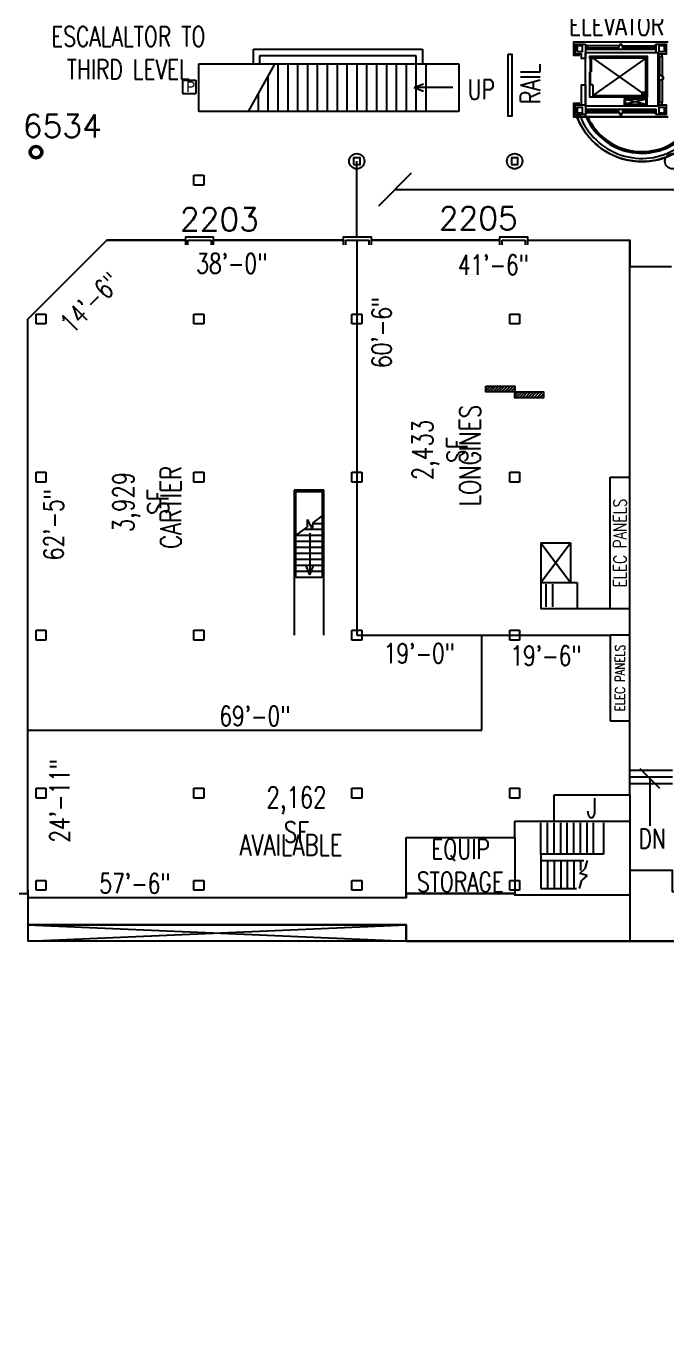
# Model space of a CAD drawing. Extents: x -13345 to 10098, y -1643 to 9113.
# Drawn here: x 2043 to 3212, y -814 to 1572 of the extents above; entities that cross this region are included whole.
import ezdxf
from ezdxf.enums import TextEntityAlignment as Align

# ---------------------------------------------------------------- set-up
doc = ezdxf.new("R2010")
doc.units = 0
doc.header["$LTSCALE"] = 192
doc.header["$MEASUREMENT"] = 0
doc.layers.get('0').update_dxf_attribs({"linetype": 'CONTINUOUS'})
doc.layers.get('DEFPOINTS').update_dxf_attribs({"linetype": 'CONTINUOUS'})
for name, color, linetype in [('ARCH-FEATURES', 2, 'CONTINUOUS'), ('ARCH-WALLS-EXTERIOR', 5, 'CONTINUOUS'), ('ARCH-WALLS-INTERIOR', 1, 'CONTINUOUS'), ('DIMENSIONS-TENANT', 7, 'CONTINUOUS'), ('FM-SPNO', 3, 'CONTINUOUS'), ('FM-TENANT-SF', 6, 'CONTINUOUS'), ('FM-TEXT-TENANT', 6, 'CONTINUOUS'), ('STRUCTURAL-COLUMNS', 3, 'CONTINUOUS'), ('TENANT-DEMISING', 4, 'CONTINUOUS'), ('TEXT-GENERAL', 2, 'CONTINUOUS'), ('UTILITIES-HVAC', 1, 'CONTINUOUS')]:
    doc.layers.add(name, color=color, linetype=linetype)
doc.layers.add('COMMON AREA FILL', color=7, linetype='CONTINUOUS', true_color=0xdedede)
doc.styles.add('FMSTXT', font='simplex.shx', dxfattribs={"width": 0.75})
doc.styles.add('SIMPLEX', font='SIMPLEX.shx', dxfattribs={"width": 0.75})
doc.styles.get("Standard").update_dxf_attribs({"font": 'txt.shx', "width": 0.75})
doc.styles.add('STYLE1', font='simplex.shx')
doc.dimstyles.new('LP-SP-MP (without ticks)', dxfattribs={"dimscale": 0, "dimtxt": 36, "dimasz": 12, "dimexe": 8, "dimexo": 8, "dimgap": 8, "dimtad": 1, "dimdec": 0, "dimrnd": 0.0625, "dimzin": 3, "dimdsep": 46, "dimlunit": 4, "dimtxsty": 'Standard', "dimblk1": 'OBLIQUE', "dimblk2": 'OBLIQUE', "dimsah": 1, "dimcen": 0.5, "dimse1": 1, "dimse2": 1, "dimsd1": 1, "dimsd2": 1, "dimclrt": 256, "dimadec": 0, "dimazin": 0, "dimtfac": 6, "dimtdec": 0, "dimtofl": 0, "dimtmove": 0, "dimatfit": 3, "dimldrblk": 'OBLIQUE', "dimfxl": 1, "dimfrac": 2, "dimtolj": 1, "dimtzin": 3, "dimarcsym": 0})

# ---------------------------------------------------------------- blocks, each defined once
blk = doc.blocks.new('UNITSQUARE')
for p, q in [((1, 1), (0, 1)), ((0, 1), (0, 0)), ((1, 0), (1, 1)), ((0, 0), (1, 0))]:
    blk.add_line(p, q)
blk = doc.blocks.new('PHONE')
for p, q in [((-12, 12), (-12, -12)), ((-12, 12), (12, 12)), ((12, 12), (12, -12)), ((-12, -12), (12, -12))]:
    blk.add_line(p, q)
at = {"style": 'STYLE1'}
blk.add_text('P', height=18, dxfattribs=at).set_placement((-5.240591644231245, -9.146254778956973))
blk = doc.blocks.new('*D18')
at = {"layer": 'DEFPOINTS', "color": 0, "transparency": 16777216}
for p in [(2046.068839429886, 289.3145066180811), (2130.397943183766, 289.3145066180811), (2046.068839429959, -15.7234334639793)]:
    blk.add_point(p, dxfattribs=at)
at = {"layer": 'DIMENSIONS-TENANT', "transparency": 16777216, "insert": (2104.397943183765, 160.7951119382233), "char_height": 36, "attachment_point": 5, "rotation": 90}
blk.add_mtext('\\A1;24\'-11"', dxfattribs=at)
blk = doc.blocks.new('_OBLIQUE')
at = {"color": 0, "linetype": 'ByBlock'}
blk.add_line((-0.5, -0.5), (0.5, 0.5), dxfattribs=at)
blk = doc.blocks.new('*D19')
at = {"layer": 'DEFPOINTS', "color": 0, "transparency": 16777216}
for p in [(2190.068839429885, 1182.776566536006), (2646.068839429885, 1182.776566536006), (2646.068839429885, 1113.955808123966)]:
    blk.add_point(p, dxfattribs=at)
at = {"layer": 'DIMENSIONS-TENANT', "transparency": 16777216, "insert": (2418.068839429885, 1139.955808123966), "char_height": 36, "attachment_point": 5}
blk.add_mtext('\\A1;38\'-0"', dxfattribs=at)
blk = doc.blocks.new('*D20')
at = {"layer": 'DEFPOINTS', "color": 0, "transparency": 16777216}
for p in [(2190.068839428699, 1182.776566536021), (2046.068839429885, 1038.776566536006), (2106.417211714159, 978.4281942522354)]:
    blk.add_point(p, dxfattribs=at)
at = {"layer": 'DIMENSIONS-TENANT', "transparency": 16777216, "insert": (2160.032435402639, 1068.812970563017), "char_height": 36, "attachment_point": 5, "rotation": 45.00000000023882}
blk.add_mtext('\\A1;14\'-6"', dxfattribs=at)
blk = doc.blocks.new('*D21')
at = {"layer": 'DEFPOINTS', "color": 0, "transparency": 16777216}
for p in [(2046.068839429886, 1038.776566536007), (2046.068839429886, 289.3145066180811), (2119.391644297157, 289.3145066180811)]:
    blk.add_point(p, dxfattribs=at)
at = {"layer": 'DIMENSIONS-TENANT', "transparency": 16777216, "insert": (2093.391644297157, 664.0455365770431), "char_height": 36, "attachment_point": 5, "rotation": 90}
blk.add_mtext('\\A1;62\'-5"', dxfattribs=at)
blk = doc.blocks.new('fms4rm')
blk.add_attdef('FMS:RMID', text='', height=12).set_placement((0, 0), align=Align.MIDDLE_CENTER)
blk = doc.blocks.new('*D49')
at = {"layer": 'DEFPOINTS', "color": 0, "transparency": 16777216}
for p in [(2646.068707414183, 1188.776640238416), (2646.068707414183, 462.7766402384157), (2717.443849509131, 462.7766402384157)]:
    blk.add_point(p, dxfattribs=at)
at = {"layer": 'DIMENSIONS-TENANT', "transparency": 16777216, "insert": (2691.443849509131, 1014.259542629854), "char_height": 36, "attachment_point": 5, "rotation": 90}
blk.add_mtext('\\A1;60\'-6"', dxfattribs=at)
blk = doc.blocks.new('*D50')
at = {"layer": 'DEFPOINTS', "color": 0, "transparency": 16777216}
for p in [(2046.068839429885, 289.3145066180809), (2046.068839429885, 289.3145066180808), (2874.06883942987, 289.3145066180809)]:
    blk.add_point(p, dxfattribs=at)
at = {"layer": 'DIMENSIONS-TENANT', "transparency": 16777216, "insert": (2460.068839429878, 315.3145066180808), "char_height": 36, "attachment_point": 5}
blk.add_mtext('\\A1;69\'-0"', dxfattribs=at)
blk = doc.blocks.new('*D128')
at = {"layer": 'DEFPOINTS', "color": 0, "transparency": 16777216}
for p in [(2646.068839429885, 462.7766402384154), (2874.06883942987, 462.7766402384154), (2646.068839429885, 403.5567573342359)]:
    blk.add_point(p, dxfattribs=at)
at = {"layer": 'DIMENSIONS-TENANT', "transparency": 16777216, "insert": (2760.068839429878, 429.5567573342359), "char_height": 36, "attachment_point": 5}
blk.add_mtext('\\A1;19\'-0"', dxfattribs=at)
blk = doc.blocks.new('*D142')
at = {"layer": 'DEFPOINTS', "color": 0, "transparency": 16777216}
for p in [(2046.068839429885, -15.72343346397929), (2046.068839429885, -15.72343346397247), (2736.068839429885, -15.72343346397929)]:
    blk.add_point(p, dxfattribs=at)
at = {"layer": 'DIMENSIONS-TENANT', "transparency": 16777216, "insert": (2241.571935164582, 10.27656653602753), "char_height": 36, "attachment_point": 5}
blk.add_mtext('\\A1;57\'-6"', dxfattribs=at)
blk = doc.blocks.new('*D143')
at = {"layer": 'DEFPOINTS', "color": 0, "transparency": 16777216}
for p in [(2874.06883942987, 462.7765665360207), (3108.068839429885, 462.7765665360207), (2874.06883942987, 399.2594679996862)]:
    blk.add_point(p, dxfattribs=at)
at = {"layer": 'DIMENSIONS-TENANT', "transparency": 16777216, "insert": (2991.068839429878, 425.2594679996862), "char_height": 36, "attachment_point": 5}
blk.add_mtext('\\A1;19\'-6"', dxfattribs=at)
blk = doc.blocks.new('*D147')
at = {"layer": 'DEFPOINTS', "color": 0, "transparency": 16777216}
for p in [(2646.068707414182, 1188.776640238415), (3144.068839429885, 1182.776566536021), (3144.068839429885, 1111.580514486872)]:
    blk.add_point(p, dxfattribs=at)
at = {"layer": 'DIMENSIONS-TENANT', "transparency": 16777216, "insert": (2895.068773422034, 1137.580514486872), "char_height": 36, "attachment_point": 5}
blk.add_mtext('\\A1;41\'-6"', dxfattribs=at)
blk = doc.blocks.new('elevation change')
at = {"layer": 'ARCH-FEATURES'}
h = blk.add_hatch(dxfattribs=at)
h.set_pattern_fill('ANSI31', color=256, scale=30)
h.set_pattern_definition([(45, (0, 0), (-2.651650429449553, 2.651650429449553), [])])
h.paths.add_polyline_path([(8820.057898135201, -2.17503486901478), (8872.485111170186, -2.17503486901478), (8872.485111170186, -12.74002761796874), (8820.057898135201, -12.74002761796874)])
h.paths.add_polyline_path([(8872.485111170186, -12.74002761796874), (8924.912324205172, -12.74002761796874), (8924.912324205172, -23.30502036692269), (8872.485111170186, -23.30502036692269)])
for p, q in [((8820.057898135201, -2.17503486901478), (8872.485111170186, -2.17503486901478)), ((8872.485111170186, -2.17503486901478), (8872.485111170186, -12.74002761796874)), ((8872.485111170186, -12.74002761796874), (8924.912324205172, -12.74002761796874))]:
    blk.add_line(p, q, dxfattribs=at)
for points in [[(8820.057898135201, -2.17503486901478), (8872.485111170186, -2.17503486901478), (8872.485111170186, -12.74002761796874), (8820.057898135201, -12.74002761796874)], [(8872.485111170186, -12.74002761796874), (8924.912324205172, -12.74002761796874), (8924.912324205172, -23.30502036692269), (8872.485111170186, -23.30502036692269)]]:
    blk.add_lwpolyline(points, close=True, dxfattribs=at)

msp = doc.modelspace()

# ---------------------------------------------------------------- linework, layer by layer
at = {"layer": 'ARCH-FEATURES'}
for p, q in [((2457.459464429885, 1530.776566536021), (2766.068839429885, 1530.776566536021)), ((2457.459464429885, 1504.104691536021), (2457.459464429885, 1530.776566536021)), ((2766.068839429885, 1530.776566536021), (2766.068839429885, 1503.776566536021)), ((2469.459464429885, 1518.776566536021), (2754.068839429885, 1518.776566536007)), ((2469.459464429885, 1504.104691536021), (2469.459464429885, 1518.776566536021)), ((2502.068839429885, 1503.776566536021), (2502.068839429885, 1416.776566536021)), ((2520.068839429885, 1503.776566536021), (2520.068839429885, 1416.776566536021)), ((2538.068839429885, 1503.776566536021), (2538.068839429885, 1416.776566536021)), ((2556.068839429885, 1503.776566536021), (2556.068839429885, 1416.776566536021)), ((2574.068839429885, 1503.776566536021), (2574.068839429885, 1416.776566536021)), ((2592.068839429885, 1503.776566536021), (2592.068839429885, 1416.776566536021)), ((2610.068839429885, 1503.776566536021), (2610.068839429885, 1416.776566536021)), ((2628.068839429885, 1503.776566536021), (2628.068839429885, 1416.776566536021)), ((2646.068839429885, 1503.776566536021), (2646.068839429885, 1416.776566536021)), ((2664.068839429885, 1503.776566536021), (2664.068839429885, 1416.776566536021)), ((2682.068839429885, 1503.776566536021), (2682.068839429885, 1416.776566536021)), ((2700.068839429885, 1503.776566536021), (2700.068839429885, 1416.776566536021)), ((2718.068839429885, 1503.776566536021), (2718.068839429885, 1416.776566536021)), ((2736.068839429885, 1503.776566536021), (2736.068839429885, 1416.776566536021)), ((2754.068839429885, 1518.776566536007), (2754.068839429885, 1503.776566536021)), ((2754.068839429885, 1503.776566536021), (2754.068839429885, 1416.776566536021)), ((2772.068839429885, 1503.776566536021), (2772.068839429885, 1416.776566536021)), ((2495.450160421082, 1502.084968021162), (2448.068839429885, 1416.776566536021)), ((2484.068839429885, 1481.593299991718), (2484.068839429885, 1416.776566536021)), ((2750.900566057433, 1460.723422617317), (2767.941804401111, 1467.113886996195)), ((2750.900566057433, 1460.723422617317), (2767.941804401111, 1453.800419540196)), ((2821.195674225113, 1460.723422617317), (2750.900566057433, 1460.723422617317)), ((2466.068839429885, 1449.184933263867), (2466.068839429885, 1416.776566536021)), ((2646.068707414182, 1188.776566536006), (2646.068839429886, 1326.393192691945)), ((2535.140356588287, 724.6835628738668), (2583.068839429885, 724.6835628738668)), ((2535.140356588287, 567.7765665360207), (2535.140356588287, 724.6835628738668)), ((2583.068839429885, 724.6835628738668), (2583.068839429885, 567.7765665360207)), ((2555.550604409043, 673.4708626802608), (2555.550604409043, 659.5209591241878)), ((2555.550604409043, 673.4708626802608), (2565.317549488565, 654.9471200570338)), ((2583.068839429885, 680.3786897344257), (2566.616013453102, 667.9081002601747)), ((2535.140356588287, 644.0508008669099), (2555.550604409029, 659.5209591241878)), ((2583.068839429885, 654.9471200570338), (2549.516200151484, 654.9471200570447)), ((2560.346014059411, 648.7765665360207), (2560.346014059411, 572.6231265360188)), ((2565.317549488551, 654.9471200570338), (2566.616013453102, 667.9081002601747)), ((2583.068839429885, 665.8434392471686), (2566.409170461113, 665.8434392471686)), ((2583.068839429885, 644.0508008669099), (2535.140356588287, 644.0508008669099)), ((2583.068839429885, 633.154481676786), (2535.140356588287, 633.154481676786)), ((2583.068839429885, 622.2581624866511), (2535.140356588287, 622.2581624866511)), ((2583.068839429885, 611.3618432965236), (2535.140356588287, 611.3618432965236)), ((2583.068839429885, 600.4655241064033), (2535.140356588287, 600.4655241064033)), ((2583.068839429885, 589.5692049162685), (2535.140356588287, 589.5692049162685)), ((2583.068839429885, 578.672885726141), (2535.140356588287, 578.672885726141)), ((2560.346014059411, 572.6231265360188), (2553.422974059416, 591.0845665360107)), ((2560.346014059411, 572.6231265360188), (2567.845974059419, 591.0845665360107)), ((2583.068839429885, 567.7765665360207), (2535.140356588287, 567.7765665360207)), ((2583.068839429885, 567.7765665360207), (2535.140356588287, 567.7765665360207)), ((2991.068839429885, 555.7765665360207), (2991.068839429885, 514.417191535988)), ((3003.068839429885, 555.7765665360207), (3003.068839429885, 514.417191535988)), ((3144.068839429885, 216.5177820760437), (3222.068813750567, 216.5177820760437)), ((3144.068839429885, 204.5177820760437), (3222.068815140193, 204.5177820760437)), ((3144.068839429885, 192.5177820760437), (3222.068816529819, 192.5177820760437)), ((2982.06883942987, 63.77656653602071), (2982.06883942987, 120.7765665360207)), ((2994.06883942987, 63.77656653602071), (2994.06883942987, 120.7765665360207)), ((3006.06883942987, 63.77656653600616), (3006.06883942987, 120.7765665360207)), ((3018.06883942987, 63.77656653600616), (3018.06883942987, 120.7765665360207)), ((3030.06883942987, 63.77656653600616), (3030.06883942987, 120.7765665360207)), ((3042.06883942987, 63.77656653600616), (3042.06883942987, 120.7765665360207)), ((3054.06883942987, 63.77656653600616), (3054.06883942987, 120.7765665360207)), ((3066.06883942987, 63.77656653600616), (3066.06883942987, 120.7765665360207)), ((3078.06883942987, 63.77656653600616), (3078.06883942987, 120.7765665360207)), ((3096.06883942987, 120.7765665360207), (3096.06883942987, 63.77656653602071)), ((2982.06883942987, 63.77656653602071), (2982.06883942987, 51.77656653602071)), ((3096.06883942987, 63.77656653602071), (2982.06883942987, 63.77656653602071)), ((2982.06883942987, 51.77656653602071), (2982.06883942987, 0.7765665360207095)), ((2982.06883942987, 51.77656653602071), (3060.06883942987, 51.77656653600616)), ((2994.06883942987, 51.77656653602071), (2994.06883942987, 0.7765665360207095)), ((3006.06883942987, 51.77656653602071), (3006.06883942987, 0.7765665360207095)), ((3018.06883942987, 51.77656653602071), (3018.06883942987, 0.7765665360207095)), ((3030.06883942987, 51.77656653602071), (3030.06883942987, 0.7765665360207095)), ((3042.06883942987, 51.77656653602071), (3042.06883942987, 0.7765665360207095)), ((3054.06883942987, 51.77656653602071), (3054.06883942987, 33.77656653602071)), ((3066.163851564619, 51.95286113802331), (3062.074532437131, 36.69131438586601)), ((3052.674957515912, 28.36019574002466), (3062.074532437131, 36.69131438586601)), ((3059.362100648337, 26.56838113802269), (3052.674957515912, 28.36019574002466)), ((3066.04924378077, 24.77656653601343), (3056.649668859543, 16.44544789016845)), ((3066.04924378077, 24.77656653601343), (3059.362100648337, 26.56838113802269)), ((2982.06883942987, 0.7765665360207095), (3046.579945381171, 0.7765665360207095)), ((3052.560349732055, 1.183901138022065), (3056.649668859543, 16.44544789016845)), ((2046.068839429885, -95.22343346397929), (2736.068839429885, -65.22343346397929)), ((2046.068839429885, -65.22343346397929), (2736.068839429885, -95.22343346397929))]:
    msp.add_line(p, q, dxfattribs=at)
at = {"layer": 'ARCH-FEATURES', "linetype": 'Continuous'}
for points in [[(3214.046117507663, 1543.383985984511), (3041.053260493343, 1543.383985984511), (3041.053260493343, 1519.385153591808), (3053.052734358389, 1519.385153591808)], [(3063.052257466665, 1539.384315145945), (3063.052257466665, 1513.385301321899), (3056.052314480985, 1513.385301321899), (3056.052314480985, 1521.384989010993), (3045.053046669096, 1521.384989010993), (3045.053046669096, 1539.384315145945), (3063.052257466665, 1539.384315145945)], [(3048.052972804051, 1526.384750565129), (3058.052611249912, 1526.384750565129), (3058.052611249912, 1536.384389010994), (3048.052972804051, 1536.384389010994), (3048.052972804051, 1526.384750565129)], [(3125.549680575141, 1536.384273673605), (3123.549729818371, 1536.384273673605), (3123.549729818371, 1532.384487497654), (3067.052043642618, 1532.384487497654), (3067.052043642618, 1536.384389010994), (3063.052257466665, 1536.384389010994), (3063.052257466665, 1530.384652078469), (3192.046428509624, 1530.384536741084), (3192.046428509624, 1536.384273673605), (3188.046526996484, 1536.384273673605), (3188.046526996484, 1532.384487497654), (3131.549417507664, 1532.384487497654), (3131.549417507664, 1536.384273673605), (3129.549466750894, 1536.384273673605), (3129.549466750894, 1539.094587562316), (3125.549680575141, 1539.094587562316), (3125.549680575141, 1536.384273673605)], [(3123.549729818371, 1536.384273673605), (3067.052043642618, 1536.384273673605)], [(3131.549417507664, 1536.384273673605), (3188.046526996484, 1536.384273673605)], [(3192.047005196755, 1524.385030483333), (3192.047005196755, 1539.384084471175), (3210.046215994324, 1539.384084471175), (3210.04633133171, 1521.384989010993), (3195.04693133171, 1521.384873673604)], [(3197.046766750893, 1526.384635227744), (3207.046520534141, 1526.384635227744), (3207.046520534141, 1536.384273673605), (3197.046766750893, 1536.384273673605), (3197.046766750893, 1526.384635227744)], [(3063.052142129278, 1524.384915145948), (3195.046815994325, 1524.385030483333), (3195.046815994325, 1426.388942794242), (3063.052142129278, 1426.388827456853), (3063.052142129278, 1524.384915145948)], [(3070.801893642618, 1465.387405861719), (3070.801893642618, 1443.388408888197), (3176.047629818369, 1443.388408888197), (3176.047514480984, 1517.385433510012), (3070.801893642618, 1517.385318172624), (3070.801893642618, 1513.385301321899)], [(3076.801745912526, 1513.385301321899), (3070.801893642618, 1513.385301321899)], [(3072.156877580892, 1465.387405861719), (3072.156762243305, 1513.385301321899)], [(3073.511746181581, 1513.385301321899), (3073.511630844194, 1489.386238254422)], [(3076.801861249913, 1465.387405861719), (3076.801861249913, 1446.388335023149), (3173.047703683416, 1446.388335023149), (3173.047703683416, 1514.385507375057), (3076.801745912526, 1514.385507375057), (3076.801745912526, 1513.385301321899)], [(3076.801745912526, 1514.385507375057), (3173.047703683416, 1446.388335023149)], [(3173.047703683416, 1514.385507375057), (3076.801861249913, 1446.388335023149)], [(3203.046619020803, 1480.386575186946), (3203.046619020803, 1482.386525943516), (3199.04683284505, 1482.386525943516), (3199.046717507663, 1517.384972160268), (3203.046619020803, 1517.384972160268), (3203.046619020803, 1521.384873673604), (3197.046766750893, 1521.384873673604), (3197.04688208828, 1429.388753591812), (3203.046619020803, 1429.388753591812), (3203.046619020803, 1433.388539767563), (3199.04683284505, 1433.388539767563), (3199.04683284505, 1474.386838254425), (3203.046619020803, 1474.386838254425), (3203.046619020803, 1476.386789010991), (3205.756932909511, 1476.386789010991), (3205.756932909511, 1480.386575186946), (3203.046619020803, 1480.386575186946)], [(3203.046503683416, 1517.384972160268), (3203.046503683416, 1482.386525943516)], [(3070.801893642618, 1489.386238254422), (3070.801893642618, 1465.387405861719)], [(3070.801893642618, 1489.386238254422), (3073.511630844194, 1489.386238254422)], [(3063.05237280405, 1420.389090524332), (3063.05237280405, 1411.389427456852), (3045.053046669096, 1411.389427456852), (3045.053046669096, 1429.388753591812), (3056.05242981837, 1429.388753591812), (3056.05242981837, 1465.38729052433), (3063.052257466665, 1465.38729052433), (3063.052257466665, 1420.389090524332)], [(3076.801861249913, 1465.387405861719), (3070.801893642618, 1465.387405861719)], [(3203.046619020803, 1474.386838254425), (3203.046619020803, 1433.388539767563)], [(3133.799535114958, 1440.888355105148), (3133.799535114958, 1428.888881240102), (3175.797808980004, 1428.888881240102), (3175.797808980004, 1440.888355105148), (3133.799535114958, 1440.888355105148)], [(3135.438941115895, 1439.248949104211), (3173.611934312088, 1430.528863927972)], [(3135.438941115895, 1439.248949104211), (3135.438941115895, 1430.528863927972), (3173.611934312088, 1430.528863927972), (3173.611934312088, 1439.248949104211), (3135.438941115895, 1439.248949104211)], [(3173.611934312088, 1439.248949104211), (3135.438941115895, 1430.528863927972)], [(3166.047991372709, 1452.387841280899), (3174.594032391395, 1452.387841280899)], [(3166.047991372709, 1452.387725943514), (3166.047991372709, 1444.663810010913)], [(3053.052849695774, 1431.388589010993), (3041.053260493343, 1431.388589010993), (3041.053260493343, 1407.389525943516), (3214.04623284505, 1407.389525943516)], [(3053.052849695774, 1409.389476700082), (3043.053211249911, 1409.389476700082), (3043.053211249911, 1429.388638254423), (3063.05237280405, 1429.388638254423), (3063.05237280405, 1409.389476700082)], [(3048.052857466664, 1414.389238254422), (3058.052495912527, 1414.389238254422), (3058.052495912527, 1424.388876700083), (3048.052857466664, 1424.388876700083), (3048.052857466664, 1414.389238254422)], [(3129.549582088279, 1414.389238254422), (3131.549532845049, 1414.389238254422), (3131.549532845049, 1418.389024430177), (3188.047219020802, 1418.389139767562), (3188.047219020802, 1414.389238254422), (3192.047120534142, 1414.389238254422), (3192.047120534142, 1420.389090524332), (3063.05237280405, 1420.388975186943), (3063.05237280405, 1414.389238254422), (3067.052158980003, 1414.389238254422), (3067.052158980003, 1418.389024430177), (3123.549845155756, 1418.389024430177), (3123.549845155756, 1414.389238254422), (3125.549795912526, 1414.389238254422), (3125.549795912526, 1411.678924365715), (3129.549582088279, 1411.678924365715), (3129.549582088279, 1414.389238254422)], [(3123.549729818371, 1414.389238254422), (3067.052043642618, 1414.389238254422)], [(3188.047103683415, 1414.389353591811), (3131.549417507664, 1414.389353591811)], [(3195.04693133171, 1429.388753591812), (3210.04633133171, 1429.388753591812), (3210.04633133171, 1411.389427456852), (3192.047005196755, 1411.389427456852), (3192.047005196755, 1420.389090524332)], [(3197.046766750893, 1414.389238254422), (3207.046520534141, 1414.389238254422), (3207.046520534141, 1424.388876700083), (3197.046766750893, 1424.388876700083), (3197.046766750893, 1414.389238254422)]]:
    msp.add_lwpolyline(points, dxfattribs=at)
at = {"layer": 'ARCH-FEATURES'}
msp.add_lwpolyline([(2921.922462043898, 1521.268951788141), (2928.577687060424, 1521.268951788141), (2928.577687060424, 1408.221168386404), (2921.922462043898, 1408.221168386404)], close=True, dxfattribs=at)
at = {"layer": 'ARCH-FEATURES', "linetype": 'Continuous'}
for points in [[(3053.052849695774, 1409.389476700082, 0.4750497937), (3230.960464590316, 1350.392082753242)], [(3063.05237280405, 1409.389476700082, 0.4855774343), (3232.060322169053, 1362.391556618288)], [(3268.983634485881, 1378.669356513845, -0.5983267426), (3047.704077127037, 1407.389525943516)], [(3067.197253446593, 1407.389525943516, 0.5363191962), (3245.864826561188, 1378.728985956772)]]:
    msp.add_lwpolyline(points, format="xyb", dxfattribs=at)
at = {"layer": 'ARCH-WALLS-EXTERIOR'}
for p, q in [((2190.068839429885, 1182.776566536006), (2046.068839429885, 1038.776566536006)), ((2334.068839428699, 1182.776566536021), (2190.068839428699, 1182.776566536021)), ((2334.068839429885, 1173.776566536006), (2334.068839429885, 1188.776566536006)), ((2334.068839429885, 1188.776566536006), (2384.468839429883, 1188.776566536006)), ((2338.268839429884, 1173.776566536006), (2338.268839429884, 1182.776566536006)), ((2338.268839429884, 1182.776566536006), (2380.268839429884, 1182.776566536006)), ((2380.268839429884, 1182.776566536006), (2380.268839429884, 1173.776566536006)), ((2384.468839429883, 1188.776566536006), (2384.468839429883, 1173.776566536006)), ((2622.068839429885, 1182.776566536021), (2384.468839429886, 1182.776566536021)), ((2622.068839429885, 1173.776566536006), (2622.068839429885, 1188.776566536006)), ((2622.068839429885, 1188.776566536006), (2672.468839429883, 1188.776566536006)), ((2626.268839429884, 1173.776566536006), (2626.268839429884, 1182.776566536006)), ((2626.268839429884, 1182.776566536006), (2668.268839429884, 1182.776566536006)), ((2668.268839429884, 1182.776566536006), (2668.268839429884, 1173.776566536006)), ((2672.468839429883, 1188.776566536006), (2672.468839429883, 1173.776566536006)), ((2907.068839429885, 1182.776566536021), (2672.468839429886, 1182.776566536021)), ((2907.068839429885, 1173.776566536006), (2907.068839429885, 1188.776566536006)), ((2907.068839429885, 1188.776566536006), (2957.468839429883, 1188.776566536006)), ((2911.268839429884, 1173.776566536006), (2911.268839429884, 1182.776566536006)), ((2911.268839429884, 1182.776566536006), (2953.268839429884, 1182.776566536006)), ((2953.268839429884, 1182.776566536006), (2953.268839429884, 1173.776566536006)), ((2957.468839429883, 1188.776566536006), (2957.468839429883, 1173.776566536006)), ((2957.468839429886, 1182.776566536021), (3144.068839429885, 1182.776566536021)), ((3144.068839429885, 171.7765665360207), (3144.068839429885, 1182.776566536021)), ((3144.068839429885, 1134.776566536021), (3220.059260041626, 1134.776566536021)), ((2046.068839429885, -2.223433463993842), (2046.068839429885, 1038.776566536006)), ((3144.068839429885, 171.7765665360207), (3144.068839429885, 123.7765665360207)), ((3144.068839429885, 123.7765665360207), (3144.068839429885, -95.22343346397929)), ((1231.946553956188, -8.22343346397929), (2046.068839429885, -8.22343346397929)), ((2046.068839429885, -2.223433463993842), (2046.068839429885, -95.22343346397929)), ((2736.068839429885, -15.72343346397929), (2046.068839429958, -15.72343346397929)), ((2736.068839429885, -8.22343346397929), (2934.068839429885, -8.22343346397929)), ((2736.068839429885, -15.72343346397929), (2736.068839429885, -8.22343346397929)), ((2934.068839429885, -8.22343346397929), (2934.068839429885, -11.22343346397929)), ((3144.068839429885, -11.22343346397929), (2934.068839429885, -11.22343346397929)), ((2736.068839429885, -65.22343346397929), (2046.068839429885, -65.22343346397929)), ((2736.068839429885, -95.22343346397929), (2736.068839429885, -65.22343346397929)), ((3454.028839429891, -95.22343346397929), (2046.068839429885, -95.22343346397929))]:
    msp.add_line(p, q, dxfattribs=at)
at = {"layer": 'ARCH-WALLS-INTERIOR'}
for p, q in [((2646.068839429885, 750.7765665360207), (2646.068839429885, 462.7765665360207)), ((3108.068839429885, 750.7765665360207), (3144.068839429885, 750.7765665360207)), ((3108.068839429885, 510.7765665360207), (3108.068839429885, 750.7765665360207)), ((2586.068839429885, 726.7765665360207), (2532.068839429885, 726.7765665360207)), ((2532.068839429885, 726.7765665360207), (2532.068839429885, 462.7765665360207)), ((2586.068839429885, 462.7765665360207), (2586.068839429885, 726.7765665360207)), ((2982.068839429885, 630.7765665360207), (2982.068839429885, 510.7765665360207)), ((2982.068839429885, 630.7765665360207), (3036.068839429885, 630.7765665360207)), ((3036.068839429885, 630.7765665360207), (3036.068839429885, 558.7765665360207)), ((2982.068839429885, 558.7765665360207), (3048.068839429885, 558.7765665360207)), ((3048.068839429885, 558.7765665360207), (3048.068839429885, 510.7765665360207)), ((3144.068839429885, 510.7765665360207), (2982.068839429885, 510.7765665360207)), ((3108.068839429885, 462.7765665360207), (3108.068839429885, 306.7765665360207)), ((3144.068839429885, 462.7765665360207), (3108.068839429885, 462.7765665360207)), ((3108.068839429885, 306.7765665360207), (3144.068839429885, 306.7765665360207)), ((3006.068839429885, 123.7765665360207), (3006.068839429885, 171.7765665360207)), ((3006.068839429885, 171.7765665360207), (3144.068839429885, 171.7765665360207)), ((2934.068839429885, 123.7765665360207), (3144.068839429885, 123.7765665360207)), ((2934.068839429885, 93.77656653602071), (2934.068839429885, 123.7765665360207)), ((2736.068839429885, 93.77656653602071), (2934.068839429885, 93.77656653602071)), ((2736.068839429885, -8.22343346397929), (2736.068839429885, 93.77656653602071)), ((2934.068839429885, 93.77656653602071), (2934.068839429885, -8.22343346397929))]:
    msp.add_line(p, q, dxfattribs=at)
at = {"layer": 'COMMON AREA FILL'}
for points in [[(3214.04611750766, 1407.38952594352), (3047.704077127033, 1407.38952594352, 0.4959388367587139), (3241.06136681251, 1350.391967415861)], [(8132.468839429879, -5.223433469188421), (3222.068839428681, -5.223433469079282), (3222.068839428681, 33.9257215089392), (3144.068839429881, 33.9257215089392), (3144.068839429881, -11.2234334639752), (2934.068839429881, -11.2234334639752), (2934.068839429881, -8.223433463975198), (2736.068839429881, -8.223433463975198), (2736.068839429881, -15.7234334639752), (2046.068839429954, -15.7234334639752), (2046.068839429918, -65.2234334639752), (2736.068839429881, -65.2234334639752), (2736.068839429881, -95.2234334639752), (3454.028839429888, -95.2234334639752), (3454.028107313775, -814.1151725270824), (3574.435735558463, -814.1151725270493), (3574.028839429917, -333.8701675573602, -0.4142135623731302), (3646.028839429917, -261.8701675573675), (8130.538029005907, -261.8701675573748, 0.02941927443254039)]]:
    msp.add_lwpolyline(points, format="xyb", dxfattribs=at)
msp.add_lwpolyline([(1231.946553956188, -8.223433463975198), (2046.068839429881, -8.223433463975198), (2046.068839429881, 1038.77656653601), (2190.068839428695, 1182.776566536025), (2334.068839429881, 1182.776566536025), (2334.068839429881, 1188.77656653601), (2384.468839429879, 1188.77656653601), (2384.468839429879, 1182.776566536025), (2622.068839429881, 1182.776566536025), (2622.068839429881, 1188.77656653601), (2672.468839429879, 1188.77656653601), (2672.468839429879, 1182.776566536025), (2907.068839429881, 1182.776566536025), (2907.068839429881, 1188.77656653601), (2957.468839429879, 1188.77656653601), (2957.468839429879, 1182.776566536025), (3144.068839429881, 1182.776566536025), (3144.068839429881, 1134.776566536025), (3220.059260041626, 1134.776566536021)], dxfattribs=at)
at = {"layer": 'STRUCTURAL-COLUMNS', "linetype": 'Continuous'}
for points in [[(2640.069073663017, 1320.39339809063), (2652.068605196755, 1320.39339809063), (2652.068605196755, 1332.392987293261), (2640.069073663017, 1332.392987293261), (2640.069073663017, 1320.39339809063)], [(2928.057542129278, 1320.39339809063), (2940.05713133171, 1320.39339809063), (2940.05713133171, 1332.392871955672), (2928.057542129278, 1332.392871955672), (2928.057542129278, 1320.39339809063)]]:
    msp.add_lwpolyline(points, dxfattribs=at)
for centre, radius in [((2061.06883942987, 1342.776566536024), 12), ((2061.06883942987, 1342.776566536024), 8.999994232899999), ((2646.068810595541, 1326.393019685766), 13.99942462161516), ((2934.057221393108, 1326.393135023151), 13.99948229030832), ((3222.046035871528, 1326.393019685766), 13.99942462161516)]:
    msp.add_circle(centre, radius, dxfattribs=at)
at = {"layer": 'TENANT-DEMISING'}
for p, q in [((2646.068839429885, 1182.776566536021), (2646.068839429885, 750.7765665360207)), ((2646.068839429885, 462.7765665360207), (3108.068839429885, 462.7765665360207)), ((2874.06883942987, 289.3145066180809), (2874.06883942987, 462.7766402384154)), ((2046.068839429885, 289.3145066180809), (2874.06883942987, 289.3145066180809))]:
    msp.add_line(p, q, dxfattribs=at)
at = {"layer": 'UTILITIES-HVAC'}
for p, q in [((2982.06908357051, 558.7765665360207), (3036.068839429885, 630.7765665360207)), ((2982.06908357051, 630.7765665360207), (3036.068839429885, 558.7765665360207))]:
    msp.add_line(p, q, dxfattribs=at)

# ---------------------------------------------------------------- block references
at = {"layer": 'ARCH-FEATURES', "xscale": 474, "yscale": -87, "zscale": 12}
msp.add_blockref('UNITSQUARE', (2358.068839429885, 1503.776566536021), dxfattribs=at)
at = {"layer": 'ARCH-FEATURES'}
for name, p in [('PHONE', (2340.28102827377, 1462.058807341855)), ('elevation change', (-5938.416265866642, 918.6133018928958))]:
    msp.add_blockref(name, p, dxfattribs=at)
at = {"layer": 'FM-SPNO', "xscale": 3.5, "yscale": 3.5, "zscale": 3.5}
for p, values in [((2109.06883942987, 1390.776566536024), {'FMS:RMID': '6534'}), ((2395.65286861978, 1220.360595725915), {'FMS:RMID': '2203'}), ((2867.671328471918, 1222.519463422811), {'FMS:RMID': '2205'})]:
    msp.add_blockref('fms4rm', p, dxfattribs=at).add_auto_attribs(values)
at = {"layer": 'STRUCTURAL-COLUMNS', "xscale": 18, "yscale": -18, "zscale": 12}
for p in [(2349.06883942987, 1300.815905689197), (2061.06883942987, 1047.776566536021), (2349.06883942987, 1047.776566536021), (2637.06883942987, 1047.776566536021), (2925.06883942987, 1047.776566536021), (2061.06883942987, 759.7765665360207), (2349.06883942987, 759.7765665360207), (2637.06883942987, 759.7765665360207), (2925.06883942987, 759.7765665360207), (2061.06883942987, 471.7765665360207), (2349.06883942987, 471.7765665360207), (2637.06883942987, 471.7765665360207), (2925.06883942987, 471.7765665360207), (2061.06883942987, 183.7765665360207), (2349.06883942987, 183.7765665360207), (2637.06883942987, 183.7765665360207), (2925.06883942987, 183.7765665360207), (2061.06883942987, 15.77656653602071), (2349.06883942987, 15.77656653602071), (2637.06883942987, 15.77656653602071), (2925.06883942987, 15.77656653602071)]:
    msp.add_blockref('UNITSQUARE', p, dxfattribs=at)

# ---------------------------------------------------------------- texts
at = {"layer": 'FM-TENANT-SF', "char_height": 38, "width": 1, "attachment_point": 5, "rotation": 90, "style": 'FMSTXT'}
for s, insert in [('2,433 SF', (2797.531945, 800.074522)), ('3,929 SF', (2251.951354, 705.420223))]:
    msp.add_mtext(s, dxfattribs=dict(at, insert=insert))
at = {"layer": 'FM-TENANT-SF', "insert": (2536.109533, 135.453102), "char_height": 38, "width": 1, "attachment_point": 5, "style": 'FMSTXT'}
msp.add_mtext('2,162 SF', dxfattribs=at)
at = {"layer": 'FM-TEXT-TENANT', "char_height": 38, "width": 1, "attachment_point": 5, "rotation": 90, "style": 'FMSTXT'}
for s, insert in [('LONGINES', (2852.531945, 790.074522)), ('CARTIER', (2306.951354, 695.420223))]:
    msp.add_mtext(s, dxfattribs=dict(at, insert=insert))
at = {"layer": 'FM-TEXT-TENANT', "insert": (2526.109533, 80.453102), "char_height": 38, "width": 1, "attachment_point": 5, "style": 'FMSTXT'}
msp.add_mtext('AVAILABLE', dxfattribs=at)
at = {"layer": 'TEXT-GENERAL', "style": 'SIMPLEX', "width": 0.75}
for s, p in [('ELEVATOR ', (3129.056772137702, 1573.775515414613)), ('UP', (2872.988477522807, 1457.148328055413)), ('J', (3075.068839429885, 147.7765665360207)), ('DN', (3184.7497533833, 91.91654059276493))]:
    msp.add_text(s, height=36, dxfattribs=at).set_placement(p, align=Align.MIDDLE_CENTER)
for s, height, p in [('RAIL', 36, (2962.577907604535, 1467.545437824973)), ('ELEC PANELS', 24, (3126.068839429885, 630.7765665360207)), ('ELEC PANELS', 18, (3126.068463273557, 384.7766402384154))]:
    msp.add_text(s, height=height, rotation=90, dxfattribs=at).set_placement(p, align=Align.MIDDLE_CENTER)
at = {"layer": 'TEXT-GENERAL', "char_height": 36, "attachment_point": 5, "style": 'SIMPLEX'}
for s, insert, width in [('ESCALALTOR TO THIRD LEVEL', (2229.392611869678, 1523.661141991136), 324), ('EQUIP STORAGE', (2835.068839429885, 42.77656653602071), 198)]:
    msp.add_mtext(s, dxfattribs=dict(at, insert=insert, width=width))

# ---------------------------------------------------------------- dimensions: what is measured, and where the dimension line sits
at = {"layer": 'DIMENSIONS-TENANT'}
dim = msp.add_aligned_dim(p1=(2190.068839428699, 1182.776566536021), p2=(2046.068839429885, 1038.776566536006), distance=85.34548655120483, text='14\'-6"', dimstyle='LP-SP-MP (without ticks)', override={"dimscale": 1}, dxfattribs=at)
dim.commit()
dim.dimension.update_dxf_attribs({"geometry": '*D20', "text_midpoint": (2160.032435402639, 1068.812970563017)})
for base, p1, p2, picture, middle in [((2646.068839429885, 1113.955808123966), (2190.068839429885, 1182.776566536006), (2646.068839429885, 1182.776566536006), '*D19', (2418.068839429885, 1139.955808123966)), ((3144.068839429885, 1111.580514486872), (2646.068707414182, 1188.776640238415), (3144.068839429885, 1182.776566536021), '*D147', (2895.068773422034, 1137.580514486872)), ((2646.068839429885, 403.5567573342359), (2874.06883942987, 462.7766402384154), (2646.068839429885, 462.7766402384154), '*D128', (2760.068839429878, 429.5567573342359)), ((2874.06883942987, 399.2594679996862), (3108.068839429885, 462.7765665360207), (2874.06883942987, 462.7765665360207), '*D143', (2991.068839429878, 425.2594679996862)), ((2046.068839429885, 289.3145066180808), (2874.06883942987, 289.3145066180809), (2046.068839429885, 289.3145066180809), '*D50', (2460.068839429878, 315.3145066180808))]:
    dim = msp.add_linear_dim(base=base, p1=p1, p2=p2, dimstyle='LP-SP-MP (without ticks)', override={"dimscale": 1}, dxfattribs=at)
    dim.commit()
    dim.dimension.update_dxf_attribs({"geometry": picture, "text_midpoint": middle})
dim = msp.add_linear_dim(base=(2717.443849509131, 462.7766402384157), p1=(2646.068707414182, 1188.776640238415), p2=(2646.068707414182, 462.7766402384154), angle=90, dimstyle='LP-SP-MP (without ticks)', override={"dimscale": 1}, dxfattribs=at)
dim.commit()
dim.dimension.update_dxf_attribs({"geometry": '*D49', "text_midpoint": (2717.443849509131, 1014.259542629854), "dimtype": 160})
dim = msp.add_linear_dim(base=(2119.391644297157, 289.3145066180811), p1=(2046.068839429885, 1038.776566536006), p2=(2046.068839429885, 289.3145066180809), angle=90, dimstyle='LP-SP-MP (without ticks)', override={"dimscale": 1}, dxfattribs=at)
dim.commit()
dim.dimension.update_dxf_attribs({"geometry": '*D21', "text_midpoint": (2093.391644297157, 664.0455365770431)})
dim = msp.add_linear_dim(base=(2130.397943183766, 289.3145066180811), p1=(2046.068839429958, -15.72343346397929), p2=(2046.068839429885, 289.3145066180809), angle=90, text='24\'-11"', dimstyle='LP-SP-MP (without ticks)', override={"dimscale": 1}, dxfattribs=at)
dim.commit()
dim.dimension.update_dxf_attribs({"geometry": '*D18', "text_midpoint": (2130.397943183765, 160.7951119382233), "dimtype": 160})
dim = msp.add_linear_dim(base=(2046.068839429885, -15.72343346397247), p1=(2736.068839429885, -15.72343346397929), p2=(2046.068839429885, -15.72343346397929), dimstyle='LP-SP-MP (without ticks)', override={"dimscale": 1}, dxfattribs=at)
dim.commit()
dim.dimension.update_dxf_attribs({"geometry": '*D142', "text_midpoint": (2241.571935164582, -15.72343346397247), "dimtype": 160})

# ---------------------------------------------------------------- leaders
at = {"layer": 'ARCH-FEATURES'}
for points, override in [([(2715.551960165612, 1274.711861663825), (3527.555231505365, 1274.711861663825)], {"dimscale": 1, "dimasz": 60}), ([(3180.79864851779, 201.229521271056), (3180.79864851779, 115.2687266144785)], {"dimscale": 1, "dimasz": 36})]:
    msp.add_leader(points, dimstyle='LP-SP-MP (without ticks)', override=override, dxfattribs=at)

doc.saveas('drawing.dxf')
